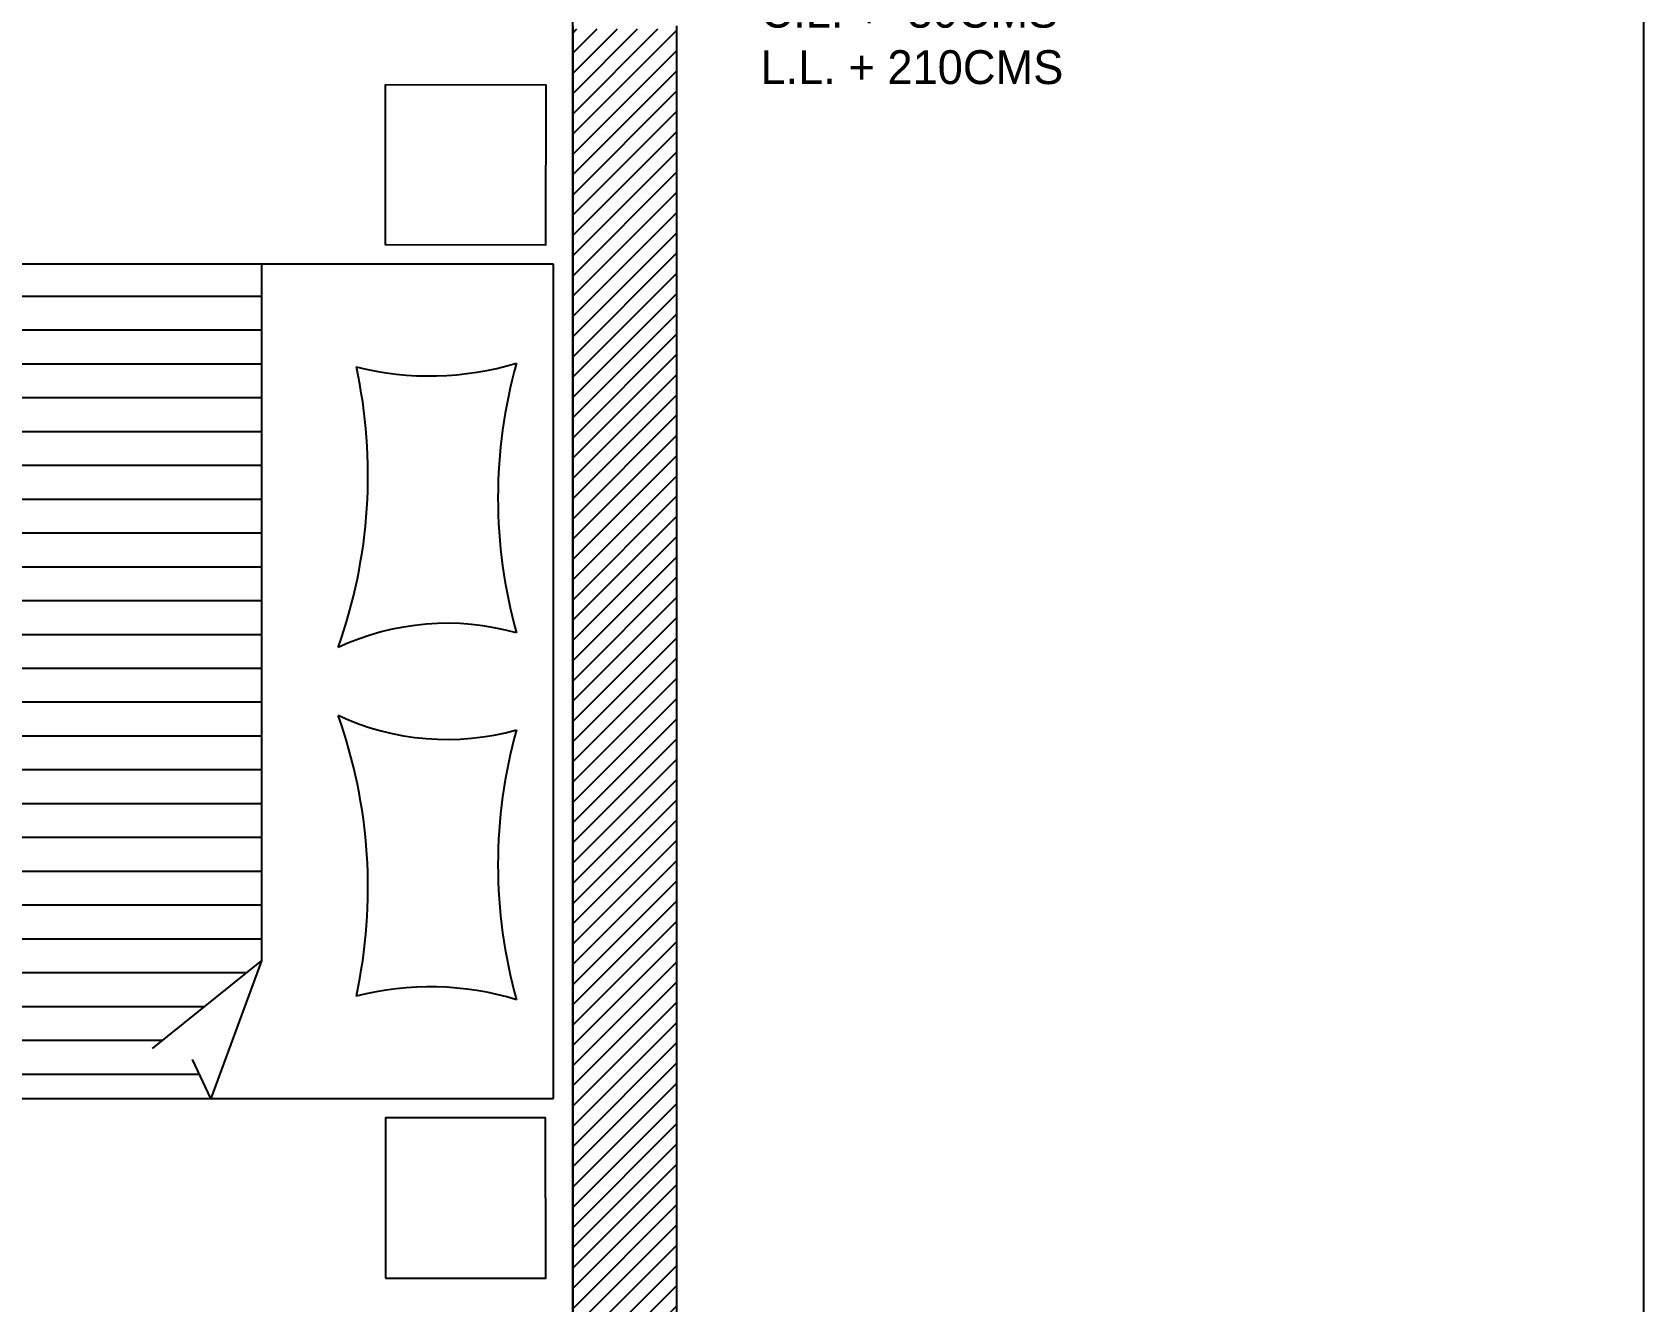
# Model space of a CAD drawing. Header units: metres. Extents: x -16 to 65907, y -5261 to 15511.
# Drawn here: x 18558.3 to 18915.7, y 4727.5 to 5009 of the extents above; entities that cross this region are included whole.
import ezdxf

# ---------------------------------------------------------------- set-up
doc = ezdxf.new("R2010")
doc.units = ezdxf.units.M
doc.layers.get('0').update_dxf_attribs({"color": 6})
for name, color, linetype in [('BC-DIMENSION', 8, 'Continuous'), ('BC-FURNITURE', 5, 'Continuous'), ('BC-TEXT', 7, 'Continuous'), ('BC-WALLS', 1, 'Continuous')]:
    doc.layers.add(name, color=color, linetype=linetype)
doc.styles.add('BC-1IN50-1', font='FreeSans.ttf', dxfattribs={"height": 10})

# ---------------------------------------------------------------- blocks, each defined once
blk = doc.blocks.new('A$C1802797060')
h = blk.add_hatch()
h.set_pattern_fill('ANSI31', color=256, scale=60, angle=315, style=0)
h.set_pattern_definition([(0, (-91.719, -51.977), (2e-15, 7.5), [])])
h.paths.add_polyline_path([(125.3, 224.83), (0, 224.83), (0, 39.83), (114, 39.83), (109.97, 48.51), (101.08, 50.93), (125.3, 70.33)])
at = {"layer": 'BC-FURNITURE'}
for p, q in [((190, 224.83), (0, 224.83)), ((125.3, 224.83), (125.3, 70.33)), ((190, 39.83), (190, 224.83)), ((101.08, 50.93), (125.3, 70.33)), ((125.3, 70.33), (114, 39.83)), ((114, 39.83), (109.97, 48.51)), ((0, 39.83), (190, 39.83))]:
    blk.add_line(p, q, dxfattribs=at)
for points in [[(152.75, 264.66), (188.3, 264.63), (188.28, 229.08), (152.73, 229.11)], [(152.75, 0), (188.3, 0.02), (188.28, 35.57), (152.73, 35.55)]]:
    blk.add_lwpolyline(points, close=True, dxfattribs=at)
for centre, radius, start, end in [((35.09, 178.06), 113.78, 340.3798, 12.1998), ((162.61, 265.92), 65.87, 255.6575, 286.9499), ((288.58, 173.04), 110.87, 164.3673, 195.6765), ((166.4, 88.04), 57.16, 74.3325, 114.9851), ((35.09, 86.59), 113.78, 347.8002, 19.6202), ((166.4, 176.61), 57.16, 245.0149, 285.6675), ((288.58, 91.62), 110.87, 164.3235, 195.6327), ((162.61, -1.27), 65.87, 73.0501, 104.3425)]:
    blk.add_arc(centre, radius, start, end, dxfattribs=at)

msp = doc.modelspace()

# ---------------------------------------------------------------- hatches: boundary and pattern name
at = {"layer": 'BC-DIMENSION', "linetype": 'Continuous'}
h = msp.add_hatch(dxfattribs=at)
h.set_pattern_fill('ANSI31', color=256, style=0)
h.set_pattern_definition([(45, (-1743.164, 7235.6938), (-2.24506403, 2.24506403), [])])
h.paths.add_polyline_path([(18701.213, 4694.646), (18701.213, 5009.766), (18688.213, 5009.766), (18685.153, 5009.766), (18680.866, 5009.766), (18679.344, 5009.766), (18678.213, 5009.766), (18678.213, 4694.646)])
h.paths.add_polyline_path([(18574.213, 4567.637), (18574.213, 4590.637), (18348.213, 4590.637), (18348.213, 5021.266), (18325.213, 5021.266), (18325.213, 4757.066), (18325.213, 4590.637), (18315.213, 4590.637), (18315.213, 4580.637), (18325.213, 4580.637), (18325.213, 4567.637)])
h.paths.add_polyline_path([(18225.213, 4580.637), (18225.213, 4590.637), (18044.213, 4590.637), (18044.213, 4567.637), (18215.213, 4567.637), (18215.213, 4580.637)])
h.paths.add_polyline_path([(18193.213, 4734.066), (18193.213, 4757.066), (18051.312, 4757.066), (18051.326, 4734.066)])
h.paths.add_polyline_path([(17862.213, 4857.066), (17862.213, 5011.266), (17849.213, 5011.266), (17846.153, 5011.266), (17841.866, 5011.266), (17840.344, 5011.266), (17839.213, 5011.266), (17839.213, 4857.066), (17842.274, 4857.066), (17846.561, 4857.066), (17848.083, 4857.066), (17849.213, 4857.066)])
h.paths.add_polyline_path([(17862.213, 4722.637), (17862.213, 4757.066), (17839.213, 4757.066), (17839.213, 4722.637)])

# ---------------------------------------------------------------- linework, layer by layer
at = {"layer": 'BC-TEXT'}
msp.add_lwpolyline([(18348.213, 5166.266), (18348.213, 4590.637), (18678.213, 4590.637), (18678.213, 5166.266)], close=True, dxfattribs=at)
at = {"layer": 'BC-WALLS'}
for p, q in [((18678.213, 5010.476), (18678.213, 4694.646)), ((18701.213, 5010.476), (18701.213, 4694.646))]:
    msp.add_line(p, q, dxfattribs=at)
at = {"layer": 'Defpoints'}
msp.add_lwpolyline([(17660.172, 5550.711), (17660.172, 4424.665), (18915.742, 4424.665), (18915.742, 5550.711)], close=True, dxfattribs=at)

# ---------------------------------------------------------------- block references
at = {"layer": 'BC-FURNITURE'}
msp.add_blockref('A$C1802797060', (18483.907, 4732.771), dxfattribs=at)

# ---------------------------------------------------------------- texts
at = {"layer": 'BC-TEXT', "insert": (18719.835, 5007.504), "char_height": 7.5, "width": 105.17023, "attachment_point": 4, "style": 'BC-1IN50-1'}
msp.add_mtext('{\\pxql;\\fUbuntu|b0|i0|c0|p34;{\\C7;C.L. +  30CMS\\PL.L. + 210CMS}}', dxfattribs=at)

doc.saveas('drawing.dxf')
